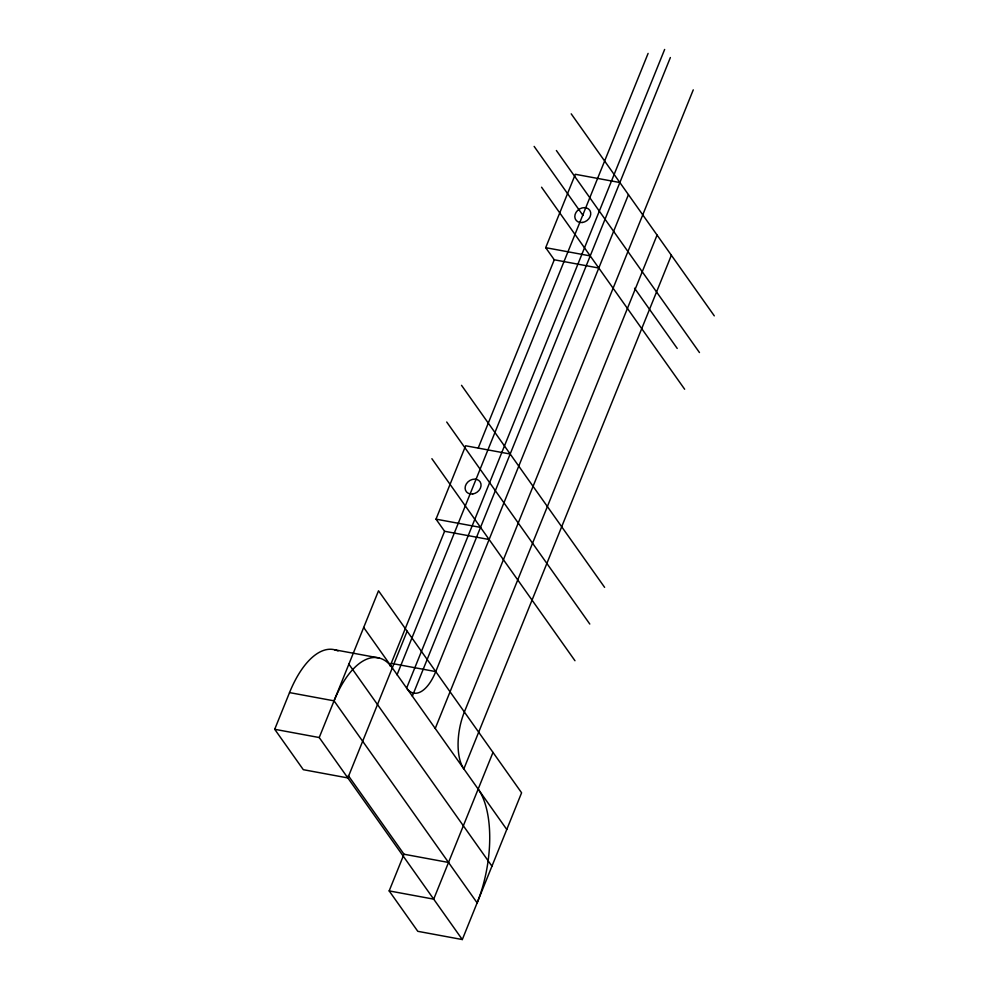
<?xml version="1.0" encoding="UTF-8"?>
<svg xmlns="http://www.w3.org/2000/svg" width="989" height="989" viewBox="0 0 989 989"><rect width="100%" height="100%" fill="white"/><g stroke="black" fill="none" stroke-linecap="round" stroke-linejoin="round"><path stroke-width="1.48" d="M407.134 631.18L347.844 777.935L303.314 769.689L274.707 729.289L289.53 692.597A84.881 38.843 -79.5 0 1 338.04 650.985M462.308 939.55L319.224 737.534L378.515 590.779L521.599 792.795L462.308 939.55L417.791 931.317L389.172 890.904L403.994 854.224L348.239 775.5M489.11 539.512L444.593 531.278L436.001 519.151L465.646 445.779L510.176 454.013M598.802 268.031L554.273 259.786L545.693 247.67L575.338 174.287L619.868 182.532M390.074 666.03A42.44 19.421 -79.5 0 0 391.224 663.347L444.593 531.278M478.268 447.918L554.273 259.786M397.022 674.857L648.104 53.406M664.645 49.45L406.627 688.072A42.44 19.421 -79.5 0 0 435.753 671.593L628.448 194.648M412.339 696.157L670.369 57.535M435.234 728.473L693.264 89.851M657.067 235.061L464.373 711.993A42.44 19.421 -79.5 0 0 463.853 768.886L671.37 255.261M492.992 752.394L433.701 899.149L389.172 890.904M545.693 247.67L590.223 255.904M436.001 519.151L480.53 527.397M334.579 649.761L379.108 657.994M391.224 663.347L435.753 671.593M289.53 692.597L334.047 700.842A84.881 38.843 -79.5 0 1 392.312 667.872M274.707 729.289L319.224 737.534M403.994 854.224L448.524 862.457M571.209 113.846L714.293 315.862M556.387 150.526L699.47 352.554M534.134 146.409L583.003 215.429M634.555 288.207L677.218 348.437M541.564 187.218L684.648 389.233M461.529 385.327L604.613 587.355M446.707 422.019L589.79 624.034M431.884 458.698L574.968 660.726M363.692 627.471L506.776 829.487M348.87 664.151L491.953 866.179M334.047 700.842L477.131 902.858A84.881 38.843 -79.5 0 0 478.169 789.086M582.397 222.476A8.493 6.898 -35.3 0 0 589.877 210.447A8.493 6.898 -35.3 0 0 576.055 212.363A8.493 6.898 -35.3 0 0 582.397 222.476M472.717 493.968A8.493 6.898 -35.3 0 0 480.184 481.94A8.493 6.898 -35.3 0 0 466.363 483.844A8.493 6.898 -35.3 0 0 472.717 493.968"/></g></svg>
